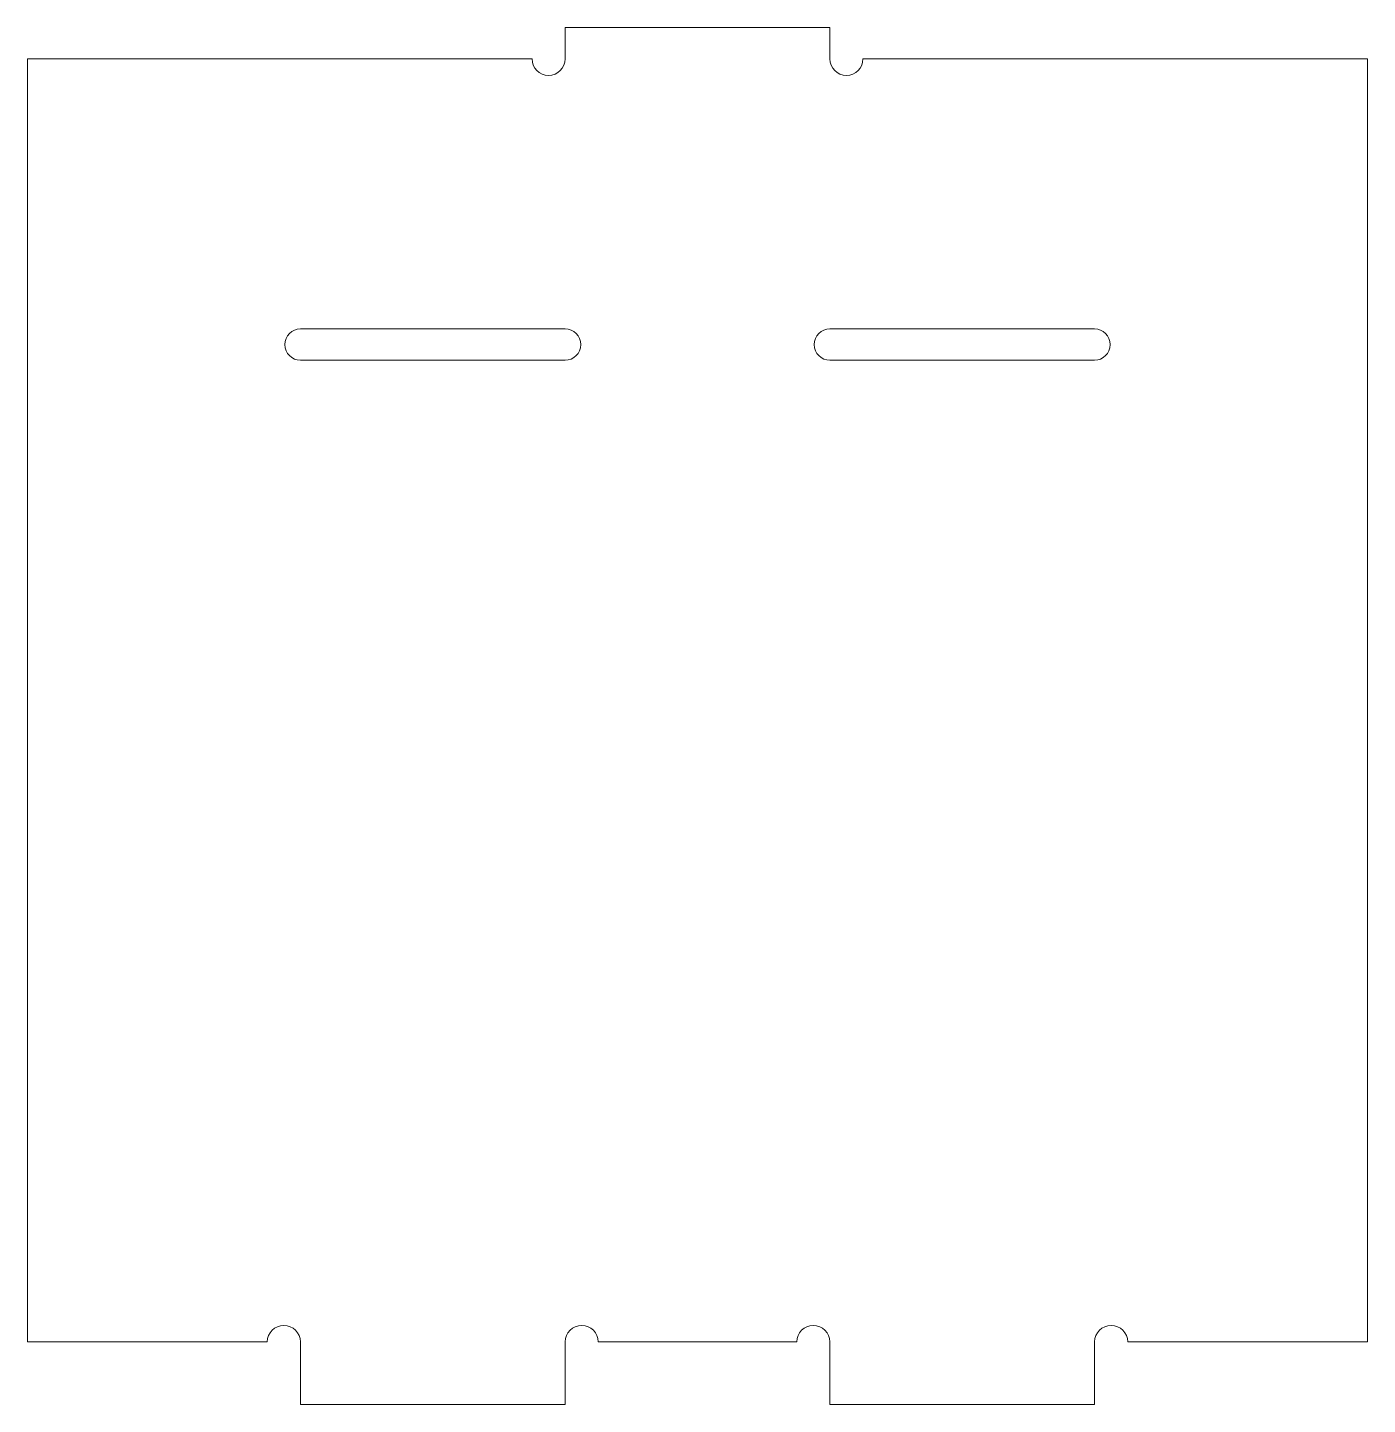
# Model space of a CAD drawing. Header units: millimetres. Extents: x 6 to 134, y 4 to 136.
import ezdxf

# ---------------------------------------------------------------- set-up
doc = ezdxf.new("R2010")
doc.units = ezdxf.units.MM
doc.layers.add('VISIBLE', color=7, linetype='Continuous', lineweight=0, true_color=0xffffff)

msp = doc.modelspace()

# ---------------------------------------------------------------- linework, layer by layer
at = {"layer": 'VISIBLE'}
for p, q in [((57.3, 136.05), (82.7, 136.05)), ((57.3, 133.05), (57.3, 136.05)), ((82.7, 136.05), (82.7, 133.05)), ((5.71, 9.95), (5.71, 133.05)), ((5.71, 133.05), (54.12, 133.05)), ((85.87, 133.05), (134.29, 133.05)), ((134.29, 133.05), (134.29, 9.95)), ((57.3, 107.13), (31.9, 107.13)), ((108.1, 107.13), (82.7, 107.13)), ((31.9, 104.13), (57.3, 104.13)), ((82.7, 104.13), (108.1, 104.13)), ((28.72, 9.95), (5.71, 9.95)), ((31.9, 3.95), (31.9, 9.95)), ((57.3, 9.95), (57.3, 3.95)), ((79.52, 9.95), (60.47, 9.95)), ((82.7, 3.95), (82.7, 9.95)), ((108.1, 9.95), (108.1, 3.95)), ((134.29, 9.95), (111.28, 9.95)), ((57.3, 3.95), (31.9, 3.95)), ((108.1, 3.95), (82.7, 3.95))]:
    msp.add_line(p, q, dxfattribs=at)
for centre, radius, start, end in [((55.71, 133.05), 1.59, 180, 0), ((84.29, 133.05), 1.59, 180, 0), ((31.9, 105.63), 1.5, 90, 270), ((57.3, 105.63), 1.5, 270, 90), ((82.7, 105.63), 1.5, 90, 270), ((108.1, 105.63), 1.5, 270, 90), ((30.31, 9.95), 1.59, 0, 180), ((58.89, 9.95), 1.59, 0, 180), ((81.11, 9.95), 1.59, 0, 180), ((109.69, 9.95), 1.59, 0, 180)]:
    msp.add_arc(centre, radius, start, end, dxfattribs=at)

doc.saveas('drawing.dxf')
